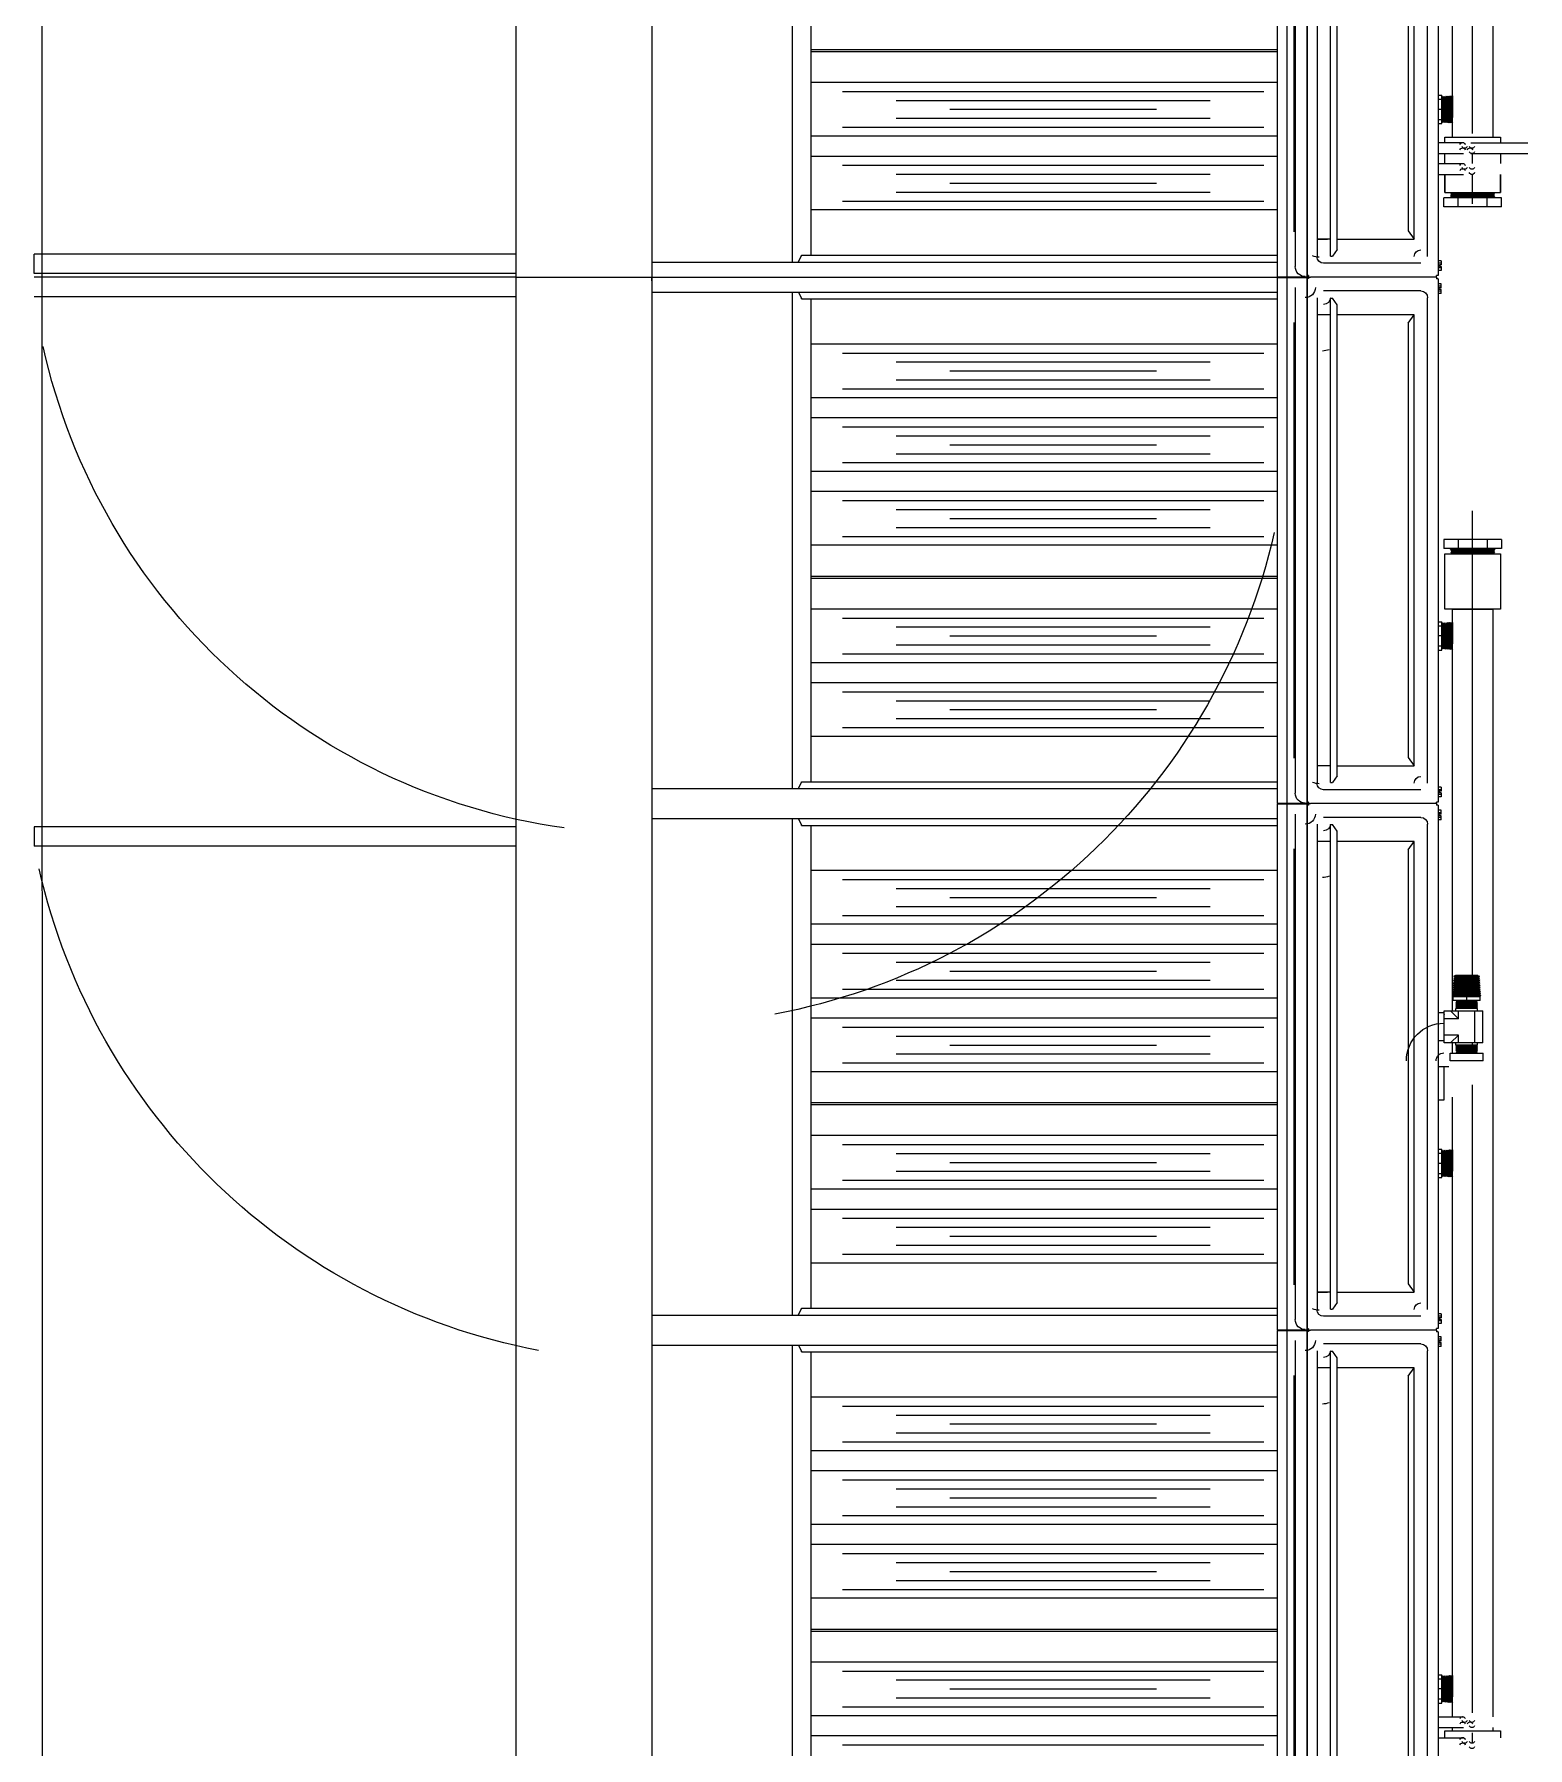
# Model space of a CAD drawing. Header units: millimetres. Extents: x -159872 to 386485, y -250577 to 158966.
# Drawn here: x 369759 to 371176, y 10408 to 12033 of the extents above; entities that cross this region are included whole.
import ezdxf

# ---------------------------------------------------------------- set-up
doc = ezdxf.new("R2010")
doc.units = ezdxf.units.MM
doc.layers.add('LDS-equipment-kitchen equipment', color=3, linetype='Continuous', lineweight=13)

# ---------------------------------------------------------------- blocks, each defined once
blk = doc.blocks.new('Group-323')
at = {"layer": 'LDS-equipment-kitchen equipment', "lineweight": 5}
for p, q in [((309542.2, 49259.7), (309542.2, 48260.6)), ((309671.3, 49259.7), (309671.3, 48260.6)), ((310468.9, 48920.1), (310468.9, 48393.4)), ((310430.7, 48393.4), (310430.7, 48886.3)), ((310264.5, 48759.8), (310264.5, 48261)), ((310273.5, 48759.8), (310273.5, 48261)), ((310292.7, 48759.8), (310292.7, 48261)), ((310292.7, 48262), (310292.7, 48758.7)), ((310292.7, 48756.6), (310292.7, 48264.1)), ((310417.2, 48758.6), (310417.2, 48262.2)), ((309804.4, 48745.9), (309804.4, 48274.9)), ((309822.1, 48739.5), (309822.1, 48281.3)), ((310281.5, 48750.2), (310281.5, 48270.6)), ((310302.2, 48740.6), (310302.2, 48280.1)), ((310407, 48280.1), (310407, 48740.6)), ((310394.3, 48296.5), (310394.3, 48724.3)), ((310280.3, 48717.2), (310280.3, 48303.6)), ((310388.7, 48716.4), (310388.7, 48304.4)), ((310264.5, 48476.2), (309822.1, 48476.2)), ((309822.1, 48474.7), (310264.5, 48474.7)), ((310264.5, 48445.2), (309822.1, 48445.2)), ((309852, 48436.7), (310251.8, 48436.7)), ((309902.9, 48428.2), (310200.9, 48428.2)), ((309902.9, 48411.3), (310200.9, 48411.3)), ((309953.9, 48419.8), (310150, 48419.8)), ((310264.5, 48394.3), (309822.1, 48394.3)), ((309852, 48402.8), (310251.8, 48402.8)), ((310423.6, 48393.4), (310476.1, 48393.4)), ((310423.6, 48388.2), (310423.6, 48393.4)), ((310476.1, 48393.4), (310476.1, 48388.1)), ((310417.2, 48388.2), (310441.3, 48388.2)), ((310417.2, 48378), (310441.3, 48378)), ((310423.6, 48368.3), (310423.6, 48378)), ((310448.2, 48388.1), (310502.1, 48388.1)), ((310448.2, 48378), (310502.1, 48378)), ((310476.1, 48378), (310476.1, 48368.3)), ((310264.5, 48375.2), (309822.1, 48375.2)), ((309852, 48366.7), (310251.8, 48366.7)), ((310417.2, 48368.3), (310441.3, 48368.3)), ((309902.9, 48358.3), (310200.9, 48358.3)), ((309953.9, 48349.8), (310150, 48349.8)), ((310417.2, 48358.1), (310441.3, 48358.1)), ((310423.6, 48340.9), (310423.6, 48358.1)), ((310423.6, 48358.1), (310423.6, 48340.9)), ((310476.1, 48358.1), (310476.1, 48340.9)), ((310476.1, 48340.9), (310476.1, 48358.1)), ((309852, 48332.8), (310251.8, 48332.8)), ((309902.9, 48341.3), (310200.9, 48341.3)), ((310477.1, 48335.8), (310422.5, 48335.8)), ((310422.5, 48327.4), (310422.5, 48335.8)), ((310423.6, 48340.9), (310476.1, 48340.9)), ((310423.6, 48340.9), (310476.1, 48340.9)), ((310428.2, 48335.8), (310428.9, 48336.5)), ((310470.8, 48336.5), (310428.9, 48336.5)), ((310429.1, 48339.6), (310430.1, 48340.6)), ((310470.6, 48339.6), (310429.1, 48339.6)), ((310430.1, 48338.6), (310429.1, 48339.6)), ((310429.1, 48337.5), (310430.1, 48338.6)), ((310470.6, 48337.5), (310429.1, 48337.5)), ((310430.1, 48336.5), (310429.1, 48337.5)), ((310429.8, 48340.9), (310469.9, 48340.9)), ((310430.1, 48340.6), (310429.8, 48340.9)), ((310469.5, 48340.6), (310430.1, 48340.6)), ((310469.5, 48338.6), (310430.1, 48338.6)), ((310436.1, 48327.4), (310436.1, 48335.8)), ((310463.5, 48327.4), (310463.5, 48335.8)), ((310469.5, 48340.6), (310469.9, 48340.9)), ((310470.6, 48339.6), (310469.5, 48340.6)), ((310469.5, 48338.6), (310470.6, 48339.6)), ((310470.6, 48337.5), (310469.5, 48338.6)), ((310469.5, 48336.5), (310470.6, 48337.5)), ((310471.4, 48335.8), (310470.8, 48336.5)), ((310477.1, 48327.4), (310477.1, 48335.8)), ((310264.5, 48324.3), (309822.1, 48324.3)), ((310477.1, 48327.4), (310422.5, 48327.4)), ((310312.2, 48296.4), (310302.3, 48296.4)), ((310321.3, 48296.5), (310394.3, 48296.5)), ((310388.7, 48304.4), (310394.3, 48296.5)), ((309542.2, 48282.5), (309085.3, 48282.5)), ((309085.3, 48263.9), (309085.3, 48282.5)), ((309810.4, 48275.1), (309813, 48281.1)), ((309813.1, 48281.2), (309813.2, 48281.3)), ((309813.2, 48281.3), (310264.5, 48281.3)), ((309813.2, 48281.3), (309813.2, 48281.3)), ((310316.4, 48280.5), (310316.8, 48280.5)), ((309542.2, 48263.9), (309085.3, 48263.9)), ((309671.3, 48274.9), (310264.5, 48274.9)), ((310400.7, 48273.8), (310308.5, 48273.8)), ((310420, 48276.1), (310417.2, 48276.1)), ((310420, 48273.9), (310417.2, 48273.9)), ((310420, 48269.3), (310417.2, 48269.3)), ((310420, 48267), (310417.2, 48267)), ((310420, 48272.4), (310418.3, 48272.4)), ((310418.3, 48272.4), (310418.3, 48270.8)), ((310420, 48270.8), (310418.3, 48270.8)), ((310420, 48276.1), (310420, 48272.4)), ((310420, 48270.8), (310420, 48267)), ((309542.2, 48260.6), (310295.9, 48260.6)), ((309671.3, 48260.6), (310295.9, 48260.6)), ((309671.3, 48260.6), (310295.9, 48260.6)), ((310264.5, 48261), (310292.7, 48261)), ((310292.7, 48260.6), (310292.7, 48262)), ((310294.2, 48262), (310292.7, 48262)), ((310292.7, 48260.6), (310295.9, 48260.6)), ((310292.7, 48260.6), (310295.9, 48260.6)), ((310294.2, 48262), (310294.2, 48260.6)), ((310415.6, 48260.6), (310296.1, 48260.6)), ((310415.6, 48260.6), (310296.1, 48260.6)), ((310415.6, 48260.6), (310296.1, 48260.6)), ((310415.6, 48260.6), (310415.6, 48262.2)), ((310417.2, 48262.2), (310415.6, 48262.2))]:
    blk.add_line(p, q, dxfattribs=at)
at = {"layer": 'LDS-equipment-kitchen equipment', "linetype": 'Continuous', "lineweight": 5}
for p, q in [((310449.8, 48396.9), (310449.8, 48992.7)), ((310314.9, 48280.5), (310314.9, 48740.3)), ((310321.3, 48286.9), (310321.3, 48733.9)), ((310417.2, 48433.2), (310420.7, 48433.2)), ((310417.2, 48429.3), (310420.7, 48429.3)), ((310420.7, 48406.2), (310420.7, 48433.2)), ((310421.2, 48432), (310420.7, 48431.2)), ((310422.1, 48430.9), (310421.2, 48432)), ((310421.2, 48432), (310422.1, 48407.4)), ((310422.9, 48432.1), (310422.1, 48430.9)), ((310423, 48408.5), (310422.1, 48430.9)), ((310423.8, 48431), (310422.9, 48432.1)), ((310422.9, 48432.1), (310423.8, 48407.3)), ((310424.6, 48432.2), (310423.8, 48431)), ((310424.7, 48408.4), (310423.8, 48431)), ((310425.5, 48431.1), (310424.6, 48432.2)), ((310424.6, 48432.2), (310425.5, 48407.2)), ((310426.3, 48432.3), (310425.5, 48431.1)), ((310426.4, 48408.3), (310425.5, 48431.1)), ((310427.2, 48431.2), (310426.3, 48432.3)), ((310427.2, 48407), (310426.3, 48432.3)), ((310428, 48432.4), (310427.2, 48431.2)), ((310428.1, 48408.2), (310427.2, 48431.2)), ((310428.9, 48431.3), (310428, 48432.4)), ((310429, 48406.9), (310428, 48432.4)), ((310428.9, 48431.3), (310429.8, 48432.5)), ((310429.8, 48408.1), (310428.9, 48431.3)), ((310429.8, 48432.5), (310430.7, 48431.4)), ((310430.7, 48406.9), (310429.8, 48432.5)), ((310430.7, 48432.6), (310430.7, 48412.2)), ((310420.7, 48419.7), (310417.2, 48419.7)), ((310417.2, 48410.2), (310420.7, 48410.2)), ((310421.3, 48408.6), (310420.7, 48424.4)), ((310417.2, 48406.2), (310420.7, 48406.2)), ((310421.3, 48408.6), (310420.7, 48407.8)), ((310422.1, 48407.4), (310421.3, 48408.6)), ((310423, 48408.5), (310422.1, 48407.4)), ((310423.8, 48407.3), (310423, 48408.5)), ((310424.7, 48408.4), (310423.8, 48407.3)), ((310425.5, 48407.2), (310424.7, 48408.4)), ((310426.4, 48408.3), (310425.5, 48407.2)), ((310427.2, 48407), (310426.4, 48408.3)), ((310428.1, 48408.2), (310427.2, 48407)), ((310429, 48406.9), (310428.1, 48408.2)), ((310429.8, 48408.1), (310429, 48406.9)), ((310429.8, 48408.1), (310430.7, 48406.8)), ((310430.7, 48406.8), (310430.7, 48406.9)), ((310449.8, 48368.3), (310449.8, 48378)), ((310449.8, 48330.1), (310449.8, 48358.1)), ((310314.9, 48296.5), (310302.3, 48296.5)), ((310314.9, 48280.5), (310316.8, 48280.5)), ((310321.3, 48286.9), (310316.8, 48280.5))]:
    blk.add_line(p, q, dxfattribs=at)
at = {"layer": 'LDS-equipment-kitchen equipment', "lineweight": 5, "flags": 128}
for points in [[(309813, 48281.1), (309813, 48281.2), (309813.1, 48281.2)], [(309810.3, 48274.9), (309810.3, 48275), (309810.4, 48275), (309810.4, 48275.1)]]:
    blk.add_lwpolyline(points, dxfattribs=at)
at = {"layer": 'LDS-equipment-kitchen equipment', "lineweight": 5, "extrusion": (0, 0, -1)}
for centre, radius, start, end in [((-310440.3, 48385.6), 2.72, 20.6067, 159.3933), ((-310440.3, 48380.5), 2.72, 20.6067, 159.3933), ((-310442.2, 48385.6), 2.72, 200.6067, 339.3933), ((-310447.3, 48380.5), 2.71, 20.6067, 159.3933), ((-310449.2, 48385.6), 2.71, 200.6067, 339.3933), ((-310449.2, 48380.5), 2.71, 200.6067, 339.3933), ((-310440.3, 48365.7), 2.72, 20.6067, 159.3933), ((-310440.3, 48360.7), 2.72, 20.6067, 159.3933), ((-310442.2, 48365.7), 2.72, 200.6067, 339.3933), ((-310449.2, 48365.7), 2.71, 200.6067, 339.3933), ((-310449.2, 48360.7), 2.71, 200.6067, 339.3933), ((-310305.9, 48305.2), 25.7, 273.5142, 288.0068), ((-310308.5, 48280.1), 6.36, 270, 0), ((-310400.7, 48280.1), 6.36, 0, 90), ((-310291.1, 48270.6), 9.54, 270, 0)]:
    blk.add_arc(centre, radius, start, end, dxfattribs=at)
at = {"layer": 'LDS-equipment-kitchen equipment', "linetype": 'Continuous', "lineweight": 5, "extrusion": (0, 0, -1)}
blk.add_arc((-309675.7, 48151.7), 600.9, 192.8388, 259.2432, dxfattribs=at)
blk = doc.blocks.new('Group-324')
at = {"layer": 'LDS-equipment-kitchen equipment', "lineweight": 5}
for p, q in [((309542.2, 48260.6), (309085.3, 48260.6)), ((309542.2, 48260.6), (310295.9, 48260.7)), ((309542.2, 48260.6), (309542.2, 46762.1)), ((309542.2, 48260.6), (309671.3, 48260.6)), ((309671.3, 48260.6), (309671.3, 46762.1)), ((309671.3, 48257.1), (309671.3, 48260.6)), ((310264.5, 48261), (310292.7, 48261)), ((310264.5, 48260.2), (310264.5, 47761.5)), ((310264.5, 48260.2), (310292.7, 48260.2)), ((310273.5, 48260.2), (310273.5, 47761.5)), ((310281.5, 48250.7), (310281.5, 47771.1)), ((310292.7, 48260.6), (310292.7, 48262)), ((310294.2, 48262), (310292.7, 48262)), ((310292.7, 48259.2), (310292.7, 48260.6)), ((310292.7, 48260.6), (310295.9, 48260.6)), ((310292.7, 48260.2), (310292.7, 47761.5)), ((310292.7, 47762.5), (310292.7, 48259.2)), ((310294.2, 48259.2), (310292.7, 48259.2)), ((310292.7, 48257.1), (310292.7, 47764.6)), ((310294.2, 48262), (310294.2, 48260.6)), ((310294.2, 48260.6), (310294.2, 48259.2)), ((310415.6, 48260.6), (310296.1, 48260.6)), ((310400.7, 48247.5), (310308.5, 48247.5)), ((310415.6, 48260.6), (310415.6, 48259.1)), ((310417.2, 48259.1), (310415.6, 48259.1)), ((310417.2, 48259.1), (310417.2, 47762.6)), ((310419.9, 48254.2), (310417.2, 48254.2)), ((310419.9, 48252), (310417.2, 48252)), ((310419.9, 48247.4), (310417.2, 48247.4)), ((310419.9, 48250.5), (310418.2, 48250.5)), ((310418.2, 48248.9), (310418.2, 48250.5)), ((310419.9, 48248.9), (310418.2, 48248.9)), ((310419.9, 48250.5), (310419.9, 48254.2)), ((310419.9, 48245.1), (310419.9, 48248.9)), ((309542.2, 48242), (309085.3, 48242)), ((309671.3, 48246.3), (310264.5, 48246.3)), ((309804.4, 48246.3), (309804.4, 47775.4)), ((309810.3, 48246.3), (309810.3, 48246.3)), ((309810.4, 48246.2), (309813, 48240.2)), ((309813, 48240.1), (309813, 48240.2)), ((309813.1, 48240), (309813, 48240.1)), ((309813.2, 48239.9), (310264.5, 48239.9)), ((309822.1, 48240), (309822.1, 47781.8)), ((310302.2, 48241.1), (310302.2, 47780.6)), ((310407, 47780.6), (310407, 48241.1)), ((310419.9, 48245.1), (310417.2, 48245.1)), ((310280.3, 48217.7), (310280.3, 47804.1)), ((310394.3, 48224.8), (310321.3, 48224.8)), ((310388.7, 48216.9), (310394.3, 48224.8)), ((310388.7, 48216.9), (310388.7, 47804.9)), ((310394.3, 47797), (310394.3, 48224.8)), ((310264.5, 48197), (309822.1, 48197)), ((309852, 48188.6), (310251.8, 48188.6)), ((309902.9, 48180.1), (310200.9, 48180.1)), ((309953.9, 48171.6), (310150, 48171.6)), ((309852, 48154.6), (310251.8, 48154.6)), ((309902.9, 48163.1), (310200.9, 48163.1)), ((310264.5, 48146.1), (309822.1, 48146.1)), ((310264.5, 48127.1), (309822.1, 48127.1)), ((309852, 48118.6), (310251.8, 48118.6)), ((309902.9, 48110.1), (310200.9, 48110.1)), ((309953.9, 48101.6), (310150, 48101.6)), ((309852, 48084.6), (310251.8, 48084.6)), ((309902.9, 48093.1), (310200.9, 48093.1)), ((310264.5, 48076.1), (309822.1, 48076.1)), ((310264.5, 48057.1), (309822.1, 48057.1)), ((309852, 48048.6), (310251.8, 48048.6)), ((309902.9, 48040.1), (310200.9, 48040.1)), ((309902.9, 48023.1), (310200.9, 48023.1)), ((309953.9, 48031.6), (310150, 48031.6)), ((310264.5, 48006.2), (309822.1, 48006.2)), ((309852, 48014.6), (310251.8, 48014.6)), ((310422.5, 48011.7), (310422.5, 48003.3)), ((310477.1, 48011.7), (310422.5, 48011.7)), ((310477.1, 48003.3), (310422.5, 48003.3)), ((310428.2, 48003.3), (310428.9, 48002.6)), ((310436.1, 48011.7), (310436.1, 48003.3)), ((310463.5, 48011.7), (310463.5, 48003.3)), ((310471.4, 48003.3), (310470.8, 48002.6)), ((310477.1, 48011.7), (310477.1, 48003.3)), ((310423.6, 47998.2), (310476.1, 47998.2)), ((310423.6, 47945.7), (310423.6, 47998.2)), ((310425.6, 47998.2), (310474, 47998.2)), ((310470.8, 48002.6), (310428.9, 48002.6)), ((310430.1, 48002.6), (310429.1, 48001.6)), ((310470.6, 48001.6), (310429.1, 48001.6)), ((310429.1, 48001.6), (310430.1, 48000.5)), ((310430.1, 48000.5), (310429.1, 47999.5)), ((310470.6, 47999.5), (310429.1, 47999.5)), ((310429.1, 47999.5), (310430.1, 47998.5)), ((310430.1, 47998.5), (310429.8, 47998.2)), ((310429.8, 47998.2), (310469.9, 47998.2)), ((310469.5, 48000.5), (310430.1, 48000.5)), ((310469.5, 47998.5), (310430.1, 47998.5)), ((310469.5, 48002.6), (310470.6, 48001.6)), ((310470.6, 48001.6), (310469.5, 48000.5)), ((310469.5, 48000.5), (310470.6, 47999.5)), ((310470.6, 47999.5), (310469.5, 47998.5)), ((310469.5, 47998.5), (310469.9, 47998.2)), ((310476.1, 47998.2), (310476.1, 47945.7)), ((310264.5, 47976.7), (309822.1, 47976.7)), ((309822.1, 47975.1), (310264.5, 47975.1)), ((310264.5, 47945.7), (309822.1, 47945.7)), ((310476.1, 47945.7), (310423.6, 47945.7)), ((310430.7, 47564.6), (310430.7, 47945.7)), ((310430.7, 47945.7), (310468.9, 47945.7)), ((310468.9, 47945.7), (310468.9, 46894.8)), ((309852, 47937.2), (310251.8, 47937.2)), ((309902.9, 47928.7), (310200.9, 47928.7)), ((309902.9, 47911.8), (310200.9, 47911.8)), ((309953.9, 47920.2), (310150, 47920.2)), ((310264.5, 47894.8), (309822.1, 47894.8)), ((309852, 47903.3), (310251.8, 47903.3)), ((310264.5, 47875.7), (309822.1, 47875.7)), ((309852, 47867.2), (310251.8, 47867.2)), ((309902.9, 47858.7), (310200.9, 47858.7)), ((309902.9, 47841.8), (310200.9, 47841.8)), ((309953.9, 47850.3), (310150, 47850.3)), ((310264.5, 47824.8), (309822.1, 47824.8)), ((309852, 47833.3), (310251.8, 47833.3)), ((310312.2, 47796.9), (310302.3, 47796.9)), ((310321.3, 47797), (310394.3, 47797)), ((310388.7, 47804.9), (310394.3, 47797)), ((309810.4, 47775.6), (309813, 47781.5)), ((309813.1, 47781.7), (309813.2, 47781.8)), ((309813.2, 47781.8), (310264.5, 47781.8)), ((309813.2, 47781.8), (309813.2, 47781.8)), ((310316.4, 47781), (310316.8, 47781)), ((310419.9, 47776.6), (310417.1, 47776.6)), ((310419.9, 47776.6), (310419.9, 47772.9)), ((309671.3, 47775.4), (310264.5, 47775.4)), ((310264.5, 47761.5), (310292.7, 47761.5)), ((310264.5, 47760.8), (310264.5, 47262)), ((310264.5, 47760.8), (310292.7, 47760.8)), ((310273.5, 47760.8), (310273.5, 47262)), ((310292.7, 47761.1), (310292.7, 47762.5)), ((310294.2, 47762.5), (310292.7, 47762.5)), ((310292.7, 47759.8), (310292.7, 47761.2)), ((310292.7, 47761.2), (310295.9, 47761.2)), ((310292.7, 47761.1), (310295.9, 47761.1)), ((310292.7, 47760.8), (310292.7, 47262)), ((310292.7, 47263), (310292.7, 47759.8)), ((310294.2, 47759.8), (310292.7, 47759.8)), ((310294.2, 47762.5), (310294.2, 47761.1)), ((310294.2, 47761.2), (310294.2, 47759.8)), ((310415.6, 47761.2), (310296.1, 47761.2)), ((310415.6, 47761.2), (310296.1, 47761.2)), ((310415.6, 47761.1), (310296.1, 47761.1)), ((310400.7, 47774.2), (310308.5, 47774.2)), ((310415.6, 47761.1), (310415.6, 47762.6)), ((310417.2, 47762.6), (310415.6, 47762.6)), ((310415.6, 47761.2), (310415.6, 47759.6)), ((310417.2, 47759.6), (310415.6, 47759.6)), ((310419.9, 47774.3), (310417.1, 47774.3)), ((310419.9, 47769.8), (310417.1, 47769.8)), ((310419.9, 47767.5), (310417.1, 47767.5)), ((310417.2, 47759.6), (310417.2, 47263.2)), ((310419.9, 47772.9), (310418.2, 47772.9)), ((310418.2, 47772.9), (310418.2, 47771.3)), ((310419.9, 47771.3), (310418.2, 47771.3)), ((310419.9, 47771.3), (310419.9, 47767.5)), ((309671.3, 47746.9), (310264.5, 47746.9)), ((309804.4, 47746.9), (309804.4, 47276)), ((309810.3, 47746.8), (309810.3, 47746.9)), ((309810.4, 47746.7), (309813, 47740.7)), ((310281.5, 47751.2), (310281.5, 47271.6)), ((310292.7, 47757.6), (310292.7, 47265.1)), ((310400.7, 47748), (310308.5, 47748)), ((310419.9, 47754.8), (310417.2, 47754.8)), ((310419.9, 47752.5), (310417.2, 47752.5)), ((310419.9, 47747.9), (310417.2, 47747.9)), ((310419.9, 47745.6), (310417.2, 47745.6)), ((310419.9, 47751), (310418.2, 47751)), ((310418.2, 47749.4), (310418.2, 47751)), ((310419.9, 47749.4), (310418.2, 47749.4)), ((310419.9, 47751), (310419.9, 47754.8)), ((310419.9, 47745.6), (310419.9, 47749.4)), ((309542.2, 47739.2), (309085.3, 47739.2)), ((309085.3, 47739.2), (309085.3, 47720.6)), ((309813, 47740.6), (309813, 47740.7)), ((309813.1, 47740.6), (309813, 47740.6)), ((309813.2, 47740.5), (310264.5, 47740.5)), ((309822.1, 47740.5), (309822.1, 47282.3)), ((310302.2, 47741.7), (310302.2, 47281.1)), ((310407, 47281.1), (310407, 47741.7)), ((309542.2, 47720.6), (309085.3, 47720.6)), ((310280.3, 47718.2), (310280.3, 47304.6)), ((310394.3, 47725.3), (310321.3, 47725.3)), ((310388.7, 47717.4), (310394.3, 47725.3)), ((310388.7, 47717.4), (310388.7, 47305.4)), ((310394.3, 47297.5), (310394.3, 47725.3)), ((310264.5, 47697.6), (309822.1, 47697.6)), ((309852, 47689.1), (310251.8, 47689.1)), ((309902.9, 47680.6), (310200.9, 47680.6)), ((309902.9, 47663.6), (310200.9, 47663.6)), ((309953.9, 47672.1), (310150, 47672.1)), ((310264.5, 47646.7), (309822.1, 47646.7)), ((309852, 47655.1), (310251.8, 47655.1)), ((310264.5, 47627.6), (309822.1, 47627.6)), ((309852, 47619.1), (310251.8, 47619.1)), ((309902.9, 47610.6), (310200.9, 47610.6)), ((309953.9, 47602.1), (310150, 47602.1)), ((310433.9, 47598.2), (310432, 47597.3)), ((310433.8, 47596.4), (310432, 47597.3)), ((310432, 47597.3), (310444.2, 47597.3)), ((310433.9, 47598.2), (310433.5, 47598.4)), ((310433.5, 47598.4), (310444.2, 47598.4)), ((310433.9, 47598.2), (310444.2, 47598.2)), ((310444.2, 47598.4), (310454.9, 47598.4)), ((310444.2, 47598.2), (310454.4, 47598.2)), ((310444.2, 47597.3), (310456.3, 47597.3)), ((310454.4, 47598.2), (310454.9, 47598.4)), ((310454.4, 47598.2), (310456.3, 47597.3)), ((310454.6, 47596.4), (310456.3, 47597.3)), ((309852, 47585.2), (310251.8, 47585.2)), ((309902.9, 47593.6), (310200.9, 47593.6)), ((310432.8, 47581.8), (310431, 47580.9)), ((310432.7, 47580), (310431, 47580.9)), ((310431, 47580.9), (310444.2, 47580.9)), ((310433, 47583.6), (310431.1, 47582.7)), ((310432.8, 47581.8), (310431.1, 47582.7)), ((310431.1, 47582.7), (310444.2, 47582.7)), ((310433.1, 47585.5), (310431.2, 47584.5)), ((310433, 47583.6), (310431.2, 47584.5)), ((310431.2, 47584.5), (310444.2, 47584.5)), ((310433.2, 47587.3), (310431.3, 47586.4)), ((310433.1, 47585.5), (310431.3, 47586.4)), ((310431.3, 47586.4), (310444.2, 47586.4)), ((310433.3, 47589.1), (310431.4, 47588.2)), ((310433.2, 47587.3), (310431.4, 47588.2)), ((310431.4, 47588.2), (310444.2, 47588.2)), ((310433.4, 47590.9), (310431.5, 47590)), ((310433.3, 47589.1), (310431.5, 47590)), ((310431.5, 47590), (310444.2, 47590)), ((310433.5, 47592.7), (310431.6, 47591.8)), ((310433.4, 47590.9), (310431.6, 47591.8)), ((310431.6, 47591.8), (310444.2, 47591.8)), ((310433.6, 47594.5), (310431.8, 47593.6)), ((310433.5, 47592.7), (310431.8, 47593.6)), ((310431.8, 47593.6), (310444.2, 47593.6)), ((310433.8, 47596.4), (310431.9, 47595.5)), ((310433.6, 47594.5), (310431.9, 47595.5)), ((310431.9, 47595.5), (310444.2, 47595.5)), ((310432.8, 47581.8), (310444.2, 47581.8)), ((310433, 47583.6), (310444.2, 47583.6)), ((310433.1, 47585.5), (310444.2, 47585.5)), ((310433.2, 47587.3), (310444.2, 47587.3)), ((310433.3, 47589.1), (310444.2, 47589.1)), ((310433.4, 47590.9), (310444.2, 47590.9)), ((310433.5, 47592.7), (310444.2, 47592.7)), ((310433.6, 47594.5), (310444.2, 47594.5)), ((310433.8, 47596.4), (310444.2, 47596.4)), ((310444.2, 47596.4), (310454.6, 47596.4)), ((310444.2, 47595.5), (310456.4, 47595.5)), ((310444.2, 47594.5), (310454.7, 47594.5)), ((310444.2, 47593.6), (310456.6, 47593.6)), ((310444.2, 47592.7), (310454.8, 47592.7)), ((310444.2, 47591.8), (310456.7, 47591.8)), ((310444.2, 47590.9), (310454.9, 47590.9)), ((310444.2, 47590), (310456.8, 47590)), ((310444.2, 47589.1), (310455, 47589.1)), ((310444.2, 47588.2), (310456.9, 47588.2)), ((310444.2, 47587.3), (310455.1, 47587.3)), ((310444.2, 47586.4), (310457, 47586.4)), ((310444.2, 47585.5), (310455.2, 47585.5)), ((310444.2, 47584.5), (310457.1, 47584.5)), ((310444.2, 47583.6), (310455.4, 47583.6)), ((310444.2, 47582.7), (310457.2, 47582.7)), ((310444.2, 47581.8), (310455.5, 47581.8)), ((310444.2, 47580.9), (310457.3, 47580.9)), ((310454.6, 47596.4), (310456.4, 47595.5)), ((310454.7, 47594.5), (310456.4, 47595.5)), ((310454.7, 47594.5), (310456.6, 47593.6)), ((310454.8, 47592.7), (310456.6, 47593.6)), ((310454.8, 47592.7), (310456.7, 47591.8)), ((310454.9, 47590.9), (310456.7, 47591.8)), ((310454.9, 47590.9), (310456.8, 47590)), ((310455, 47589.1), (310456.8, 47590)), ((310455, 47589.1), (310456.9, 47588.2)), ((310455.1, 47587.3), (310456.9, 47588.2)), ((310455.1, 47587.3), (310457, 47586.4)), ((310455.2, 47585.5), (310457, 47586.4)), ((310455.2, 47585.5), (310457.1, 47584.5)), ((310455.4, 47583.6), (310457.1, 47584.5)), ((310455.4, 47583.6), (310457.2, 47582.7)), ((310455.5, 47581.8), (310457.2, 47582.7)), ((310455.5, 47581.8), (310457.3, 47580.9)), ((310455.6, 47580), (310457.3, 47580.9)), ((310264.5, 47576.7), (309822.1, 47576.7)), ((310422.7, 47564.6), (310428.9, 47564.6)), ((310422.7, 47561), (310422.7, 47564.6)), ((310428.9, 47564.6), (310436.4, 47557)), ((310428.9, 47564.6), (310436.4, 47564.6)), ((310432.7, 47580), (310430.9, 47579.1)), ((310432.6, 47578.2), (310430.9, 47579.1)), ((310430.9, 47579.1), (310444.2, 47579.1)), ((310431.4, 47574.2), (310431.4, 47578.2)), ((310431.4, 47578.2), (310444.2, 47578.2)), ((310444.2, 47574.2), (310431.4, 47574.2)), ((310432.7, 47580), (310444.2, 47580)), ((310435.1, 47569), (310433.8, 47568.1)), ((310435.1, 47567.1), (310433.8, 47568.1)), ((310454.5, 47568.1), (310433.8, 47568.1)), ((310433.8, 47564.6), (310433.8, 47566.6)), ((310454.5, 47566.6), (310433.8, 47566.6)), ((310435.2, 47570.9), (310433.9, 47570)), ((310435.1, 47569), (310433.9, 47570)), ((310454.4, 47570), (310433.9, 47570)), ((310435.3, 47572.8), (310434, 47571.8)), ((310435.2, 47570.9), (310434, 47571.8)), ((310454.3, 47571.8), (310434, 47571.8)), ((310434.8, 47574.2), (310434.1, 47573.7)), ((310435.3, 47572.8), (310434.1, 47573.7)), ((310454.2, 47573.7), (310434.1, 47573.7)), ((310435.1, 47567.1), (310434.3, 47566.6)), ((310453.2, 47569), (310435.1, 47569)), ((310453.2, 47567.1), (310435.1, 47567.1)), ((310453.1, 47570.9), (310435.2, 47570.9)), ((310453, 47572.8), (310435.3, 47572.8)), ((310436.4, 47557), (310436.4, 47564.6)), ((310436.4, 47564.6), (310451.9, 47564.6)), ((310444.2, 47580), (310455.6, 47580)), ((310444.2, 47579.1), (310457.5, 47579.1)), ((310444.2, 47574.2), (310444.2, 47578.2)), ((310444.2, 47578.2), (310456.9, 47578.2)), ((310456.9, 47574.2), (310444.2, 47574.2)), ((310451.9, 47534.1), (310451.9, 47564.6)), ((310451.9, 47564.6), (310459.6, 47564.6)), ((310453, 47572.8), (310454.2, 47573.7)), ((310453, 47572.8), (310454.3, 47571.8)), ((310453.1, 47570.9), (310454.3, 47571.8)), ((310453.1, 47570.9), (310454.4, 47570)), ((310453.2, 47569), (310454.4, 47570)), ((310453.2, 47569), (310454.5, 47568.1)), ((310453.2, 47567.1), (310454.5, 47568.1)), ((310453.2, 47567.1), (310454, 47566.6)), ((310453.6, 47574.2), (310454.2, 47573.7)), ((310454.5, 47564.6), (310454.5, 47566.6)), ((310455.6, 47580), (310457.5, 47579.1)), ((310455.7, 47578.2), (310457.5, 47579.1)), ((310456.9, 47574.2), (310456.9, 47578.2)), ((310459.6, 47534.1), (310459.6, 47564.6)), ((310264.5, 47557.6), (309822.1, 47557.6)), ((309852, 47549.1), (310251.8, 47549.1)), ((310422.7, 47562.7), (310417.2, 47562.7)), ((310422.7, 47561), (310422.7, 47560.8)), ((310422.7, 47557), (310422.7, 47560.8)), ((310436.4, 47557), (310422.7, 47557)), ((310422.7, 47549.5), (310422.7, 47557)), ((310422.7, 47549.5), (310422.7, 47549.2)), ((310422.7, 47541.6), (310422.7, 47549.2)), ((309902.9, 47540.6), (310200.9, 47540.6)), ((309953.9, 47532.1), (310150, 47532.1)), ((310422.7, 47536), (310417.2, 47536)), ((310436.4, 47541.6), (310422.7, 47541.6)), ((310422.7, 47537.8), (310422.7, 47541.6)), ((310422.7, 47537.8), (310422.7, 47537.7)), ((310422.7, 47534.1), (310422.7, 47537.7)), ((310428.9, 47534.1), (310422.7, 47534.1)), ((310436.4, 47541.6), (310428.9, 47534.1)), ((310436.4, 47534.1), (310428.9, 47534.1)), ((310430.7, 47524.4), (310430.7, 47534.1)), ((310430.7, 47524.4), (310430.7, 47534.1)), ((310433.8, 47532.1), (310433.8, 47534.1)), ((310454.5, 47532.1), (310433.8, 47532.1)), ((310435.1, 47531.6), (310434.3, 47532.1)), ((310436.4, 47534.1), (310436.4, 47541.6)), ((310451.9, 47534.1), (310436.4, 47534.1)), ((310459.6, 47534.1), (310451.9, 47534.1)), ((310453.2, 47531.6), (310454, 47532.1)), ((310454.5, 47532.1), (310454.5, 47534.1)), ((309902.9, 47523.6), (310200.9, 47523.6)), ((310428.4, 47517.2), (310428.4, 47524.4)), ((310428.4, 47524.4), (310459.9, 47524.4)), ((310459.9, 47517.2), (310428.4, 47517.2)), ((310435.1, 47531.6), (310433.8, 47530.6)), ((310435.1, 47529.7), (310433.8, 47530.6)), ((310454.5, 47530.6), (310433.8, 47530.6)), ((310435.1, 47529.7), (310433.9, 47528.7)), ((310435.2, 47527.8), (310433.9, 47528.7)), ((310454.4, 47528.7), (310433.9, 47528.7)), ((310435.2, 47527.8), (310434, 47526.8)), ((310435.3, 47525.9), (310434, 47526.8)), ((310454.3, 47526.8), (310434, 47526.8)), ((310435.3, 47525.9), (310434.1, 47524.9)), ((310434.8, 47524.4), (310434.1, 47524.9)), ((310454.2, 47524.9), (310434.1, 47524.9)), ((310453.2, 47531.6), (310435.1, 47531.6)), ((310453.2, 47529.7), (310435.1, 47529.7)), ((310453.1, 47527.8), (310435.2, 47527.8)), ((310453, 47525.9), (310435.3, 47525.9)), ((310453, 47525.9), (310454.3, 47526.8)), ((310453, 47525.9), (310454.2, 47524.9)), ((310453.1, 47527.8), (310454.4, 47528.7)), ((310453.1, 47527.8), (310454.3, 47526.8)), ((310453.2, 47531.6), (310454.5, 47530.6)), ((310453.2, 47529.7), (310454.5, 47530.6)), ((310453.2, 47529.7), (310454.4, 47528.7)), ((310453.6, 47524.4), (310454.2, 47524.9)), ((310459.9, 47517.2), (310459.9, 47524.4)), ((310264.5, 47506.7), (309822.1, 47506.7)), ((309852, 47515.2), (310251.8, 47515.2)), ((310422.6, 47511.4), (310417.2, 47511.4)), ((310422.6, 47511.4), (310422.6, 47479.9)), ((310427.1, 47511.3), (310422.6, 47511.3)), ((310264.5, 47477.2), (309822.1, 47477.2)), ((309822.1, 47475.7), (310264.5, 47475.7)), ((310422.6, 47479.9), (310417.2, 47479.9)), ((310430.7, 46894.8), (310430.7, 47482.5)), ((310430.7, 47478), (310430.7, 47482.5)), ((310264.5, 47446.2), (309822.1, 47446.2)), ((309852, 47437.7), (310251.8, 47437.7)), ((309902.9, 47429.3), (310200.9, 47429.3)), ((309953.9, 47420.8), (310150, 47420.8)), ((309852, 47403.8), (310251.8, 47403.8)), ((309902.9, 47412.3), (310200.9, 47412.3)), ((310264.5, 47395.3), (309822.1, 47395.3)), ((310264.5, 47376.2), (309822.1, 47376.2)), ((309852, 47367.7), (310251.8, 47367.7)), ((309902.9, 47359.3), (310200.9, 47359.3)), ((309902.9, 47342.3), (310200.9, 47342.3)), ((309953.9, 47350.8), (310150, 47350.8)), ((310264.5, 47325.3), (309822.1, 47325.3)), ((309852, 47333.8), (310251.8, 47333.8)), ((310388.7, 47305.4), (310394.3, 47297.5)), ((310312.2, 47297.4), (310302.3, 47297.4)), ((310321.3, 47297.5), (310394.3, 47297.5)), ((309671.3, 47275.9), (310264.5, 47275.9)), ((309810.4, 47276.1), (309813, 47282.1)), ((309813.1, 47282.2), (309813.2, 47282.3)), ((309813.2, 47282.3), (310264.5, 47282.3)), ((309813.2, 47282.3), (309813.2, 47282.3)), ((310400.7, 47274.8), (310308.5, 47274.8)), ((310316.4, 47281.5), (310316.8, 47281.5)), ((310419.9, 47277.1), (310417.1, 47277.1)), ((310419.9, 47274.9), (310417.1, 47274.9)), ((310419.9, 47273.4), (310418.2, 47273.4)), ((310418.2, 47273.4), (310418.2, 47271.8)), ((310419.9, 47271.8), (310418.2, 47271.8)), ((310419.9, 47277.1), (310419.9, 47273.4)), ((310419.9, 47271.8), (310419.9, 47268)), ((310264.5, 47262), (310292.7, 47262)), ((310264.5, 47261.2), (310264.5, 46762.5)), ((310264.5, 47261.2), (310292.7, 47261.2)), ((310273.5, 47261.2), (310273.5, 46762.5)), ((310292.7, 47261.6), (310292.7, 47263)), ((310294.2, 47263), (310292.7, 47263)), ((310292.7, 47260.2), (310292.7, 47261.6)), ((310292.7, 47261.6), (310295.9, 47261.6)), ((310292.7, 47261.6), (310295.9, 47261.6)), ((310292.7, 47261.6), (310295.9, 47261.6)), ((310292.7, 47261.2), (310292.7, 46762.5)), ((310292.7, 46763.5), (310292.7, 47260.2)), ((310294.2, 47260.2), (310292.7, 47260.2)), ((310292.7, 47258.1), (310292.7, 46765.6)), ((310294.2, 47263), (310294.2, 47261.6)), ((310294.2, 47261.6), (310294.2, 47260.2)), ((310415.6, 47261.6), (310296.1, 47261.6)), ((310415.6, 47261.6), (310296.1, 47261.6)), ((310415.6, 47261.6), (310296.1, 47261.6)), ((310415.6, 47261.6), (310296.1, 47261.6)), ((310415.6, 47261.6), (310296.1, 47261.6)), ((310415.6, 47261.6), (310415.6, 47263.2)), ((310417.2, 47263.2), (310415.6, 47263.2)), ((310415.6, 47261.6), (310415.6, 47260.1)), ((310417.2, 47260.1), (310415.6, 47260.1)), ((310419.9, 47270.3), (310417.1, 47270.3)), ((310419.9, 47268), (310417.1, 47268)), ((310417.2, 47260.1), (310417.2, 46763.6)), ((310419.9, 47255.2), (310417.2, 47255.2)), ((310419.9, 47251.5), (310419.9, 47255.2)), ((309671.3, 47247.3), (310264.5, 47247.3)), ((309804.4, 47247.3), (309804.4, 46776.4)), ((309810.3, 47247.3), (309810.3, 47247.3)), ((309810.4, 47247.2), (309813, 47241.2)), ((309813, 47241.1), (309813, 47241.2)), ((309813.1, 47241), (309813, 47241.1)), ((309813.2, 47240.9), (310264.5, 47240.9)), ((309822.1, 47241), (309822.1, 46782.8)), ((310281.5, 47251.7), (310281.5, 46772.1)), ((310302.2, 47242.1), (310302.2, 46781.6)), ((310400.7, 47248.5), (310308.5, 47248.5)), ((310407, 46781.6), (310407, 47242.1)), ((310419.9, 47253), (310417.2, 47253)), ((310419.9, 47248.4), (310417.2, 47248.4)), ((310419.9, 47246.1), (310417.2, 47246.1)), ((310419.9, 47251.5), (310418.2, 47251.5)), ((310418.2, 47249.9), (310418.2, 47251.5)), ((310419.9, 47249.9), (310418.2, 47249.9)), ((310419.9, 47246.1), (310419.9, 47249.9)), ((310394.3, 47225.8), (310321.3, 47225.8)), ((310388.7, 47217.9), (310394.3, 47225.8)), ((310394.3, 46798), (310394.3, 47225.8)), ((310280.3, 47218.7), (310280.3, 46805.1)), ((310388.7, 47217.9), (310388.7, 46805.9)), ((310264.5, 47198.1), (309822.1, 47198.1)), ((309852, 47189.6), (310251.8, 47189.6)), ((309902.9, 47181.1), (310200.9, 47181.1)), ((309902.9, 47164.1), (310200.9, 47164.1)), ((309953.9, 47172.6), (310150, 47172.6)), ((310264.5, 47147.1), (309822.1, 47147.1)), ((309852, 47155.6), (310251.8, 47155.6)), ((310264.5, 47128.1), (309822.1, 47128.1)), ((309852, 47119.6), (310251.8, 47119.6)), ((309902.9, 47111.1), (310200.9, 47111.1)), ((309902.9, 47094.1), (310200.9, 47094.1)), ((309953.9, 47102.6), (310150, 47102.6)), ((310264.5, 47077.2), (309822.1, 47077.2)), ((309852, 47085.6), (310251.8, 47085.6)), ((310264.5, 47058.1), (309822.1, 47058.1)), ((309852, 47049.6), (310251.8, 47049.6)), ((309902.9, 47041.1), (310200.9, 47041.1)), ((309953.9, 47032.6), (310150, 47032.6)), ((309852, 47015.6), (310251.8, 47015.6)), ((309902.9, 47024.1), (310200.9, 47024.1)), ((310264.5, 47007.2), (309822.1, 47007.2)), ((310264.5, 46977.7), (309822.1, 46977.7)), ((309822.1, 46976.1), (310264.5, 46976.1)), ((310264.5, 46946.7), (309822.1, 46946.7)), ((309852, 46938.2), (310251.8, 46938.2)), ((309902.9, 46929.7), (310200.9, 46929.7)), ((309953.9, 46921.3), (310150, 46921.3)), ((309852, 46904.3), (310251.8, 46904.3)), ((309902.9, 46912.8), (310200.9, 46912.8)), ((310264.5, 46895.8), (309822.1, 46895.8)), ((310417.2, 46894.8), (310441.3, 46894.8)), ((310417.2, 46884.6), (310441.3, 46884.6)), ((310423.6, 46881.5), (310476.1, 46881.5)), ((310423.6, 46874.9), (310423.6, 46881.5)), ((310430.7, 46881.5), (310430.7, 46884.6)), ((310468.9, 46884.6), (310468.9, 46881.5)), ((310476.1, 46881.5), (310476.1, 46874.9)), ((310264.5, 46876.7), (309822.1, 46876.7)), ((309852, 46868.2), (310251.8, 46868.2)), ((310417.2, 46874.9), (310441.3, 46874.9))]:
    blk.add_line(p, q, dxfattribs=at)
at = {"layer": 'LDS-equipment-kitchen equipment', "linetype": 'Continuous', "lineweight": 5}
for p, q in [((310314.9, 47781), (310314.9, 48240.8)), ((310314.9, 48240.8), (310316.8, 48240.8)), ((310321.3, 48234.4), (310316.8, 48240.8)), ((310321.3, 47787.4), (310321.3, 48234.4)), ((310314.9, 48224.8), (310302.3, 48224.8)), ((310449.8, 47598.4), (310449.8, 48039)), ((310417.2, 47933.7), (310420.7, 47933.7)), ((310417.2, 47929.7), (310420.7, 47929.7)), ((310420.7, 47906.7), (310420.7, 47933.7)), ((310421.2, 47932.5), (310420.7, 47931.6)), ((310421.3, 47909.1), (310420.7, 47924.9)), ((310422.1, 47931.3), (310421.2, 47932.5)), ((310421.2, 47932.5), (310422.1, 47907.9)), ((310422.9, 47932.6), (310422.1, 47931.3)), ((310423, 47909), (310422.1, 47931.3)), ((310423.8, 47931.4), (310422.9, 47932.6)), ((310422.9, 47932.6), (310423.8, 47907.7)), ((310424.6, 47932.7), (310423.8, 47931.4)), ((310424.7, 47908.9), (310423.8, 47931.4)), ((310425.5, 47931.6), (310424.6, 47932.7)), ((310424.6, 47932.7), (310425.5, 47907.6)), ((310426.3, 47932.8), (310425.5, 47931.6)), ((310426.4, 47908.8), (310425.5, 47931.6)), ((310427.2, 47931.7), (310426.3, 47932.8)), ((310427.2, 47907.5), (310426.3, 47932.8)), ((310428, 47932.9), (310427.2, 47931.7)), ((310428.1, 47908.7), (310427.2, 47931.7)), ((310428.9, 47931.8), (310428, 47932.9)), ((310429, 47907.4), (310428, 47932.9)), ((310428.9, 47931.8), (310429.8, 47933)), ((310429.8, 47908.6), (310428.9, 47931.8)), ((310429.8, 47933), (310430.7, 47931.9)), ((310430.7, 47907.3), (310429.8, 47933)), ((310430.7, 47933.1), (310430.7, 47912.7)), ((310420.7, 47920.2), (310417.2, 47920.2)), ((310417.2, 47910.7), (310420.7, 47910.7)), ((310417.2, 47906.7), (310420.7, 47906.7)), ((310421.3, 47909.1), (310420.7, 47908.3)), ((310422.1, 47907.9), (310421.3, 47909.1)), ((310423, 47909), (310422.1, 47907.9)), ((310423.8, 47907.7), (310423, 47909)), ((310424.7, 47908.9), (310423.8, 47907.7)), ((310425.5, 47907.6), (310424.7, 47908.9)), ((310426.4, 47908.8), (310425.5, 47907.6)), ((310427.2, 47907.5), (310426.4, 47908.8)), ((310428.1, 47908.7), (310427.2, 47907.5)), ((310429, 47907.4), (310428.1, 47908.7)), ((310429.8, 47908.6), (310429, 47907.4)), ((310429.8, 47908.6), (310430.7, 47907.3)), ((310430.7, 47907.3), (310430.7, 47907.4)), ((310314.9, 47797), (310302.3, 47797)), ((310314.9, 47781), (310316.8, 47781)), ((310321.3, 47787.4), (310316.8, 47781)), ((310314.9, 47281.5), (310314.9, 47741.3)), ((310314.9, 47741.3), (310316.8, 47741.3)), ((310321.3, 47734.9), (310316.8, 47741.3)), ((310321.3, 47287.9), (310321.3, 47734.9)), ((310314.9, 47725.3), (310302.3, 47725.3)), ((310449.8, 47524.4), (310449.8, 47534.1)), ((310449.8, 46898.4), (310449.8, 47494.2)), ((310417.2, 47433.3), (310420.7, 47433.3)), ((310417.2, 47429.4), (310420.7, 47429.4)), ((310420.7, 47419.8), (310417.2, 47419.8)), ((310420.7, 47406.3), (310420.7, 47433.3)), ((310421.2, 47432.1), (310420.7, 47431.3)), ((310421.3, 47408.7), (310420.7, 47424.6)), ((310421.2, 47432.1), (310422.1, 47407.5)), ((310422.1, 47431), (310421.2, 47432.1)), ((310422.9, 47432.2), (310422.1, 47431)), ((310423, 47408.6), (310422.1, 47431)), ((310422.9, 47432.2), (310423.8, 47407.4)), ((310423.8, 47431.1), (310422.9, 47432.2)), ((310424.6, 47432.3), (310423.8, 47431.1)), ((310424.7, 47408.5), (310423.8, 47431.1)), ((310424.6, 47432.3), (310425.5, 47407.3)), ((310425.5, 47431.2), (310424.6, 47432.3)), ((310426.3, 47432.4), (310425.5, 47431.2)), ((310426.4, 47408.4), (310425.5, 47431.2)), ((310427.2, 47407.2), (310426.3, 47432.4)), ((310427.2, 47431.3), (310426.3, 47432.4)), ((310428, 47432.6), (310427.2, 47431.3)), ((310428.1, 47408.3), (310427.2, 47431.3)), ((310429, 47407.1), (310428, 47432.6)), ((310428.9, 47431.4), (310428, 47432.6)), ((310428.9, 47431.4), (310429.8, 47432.7)), ((310429.8, 47408.2), (310428.9, 47431.4)), ((310430.7, 47407), (310429.8, 47432.7)), ((310429.8, 47432.7), (310430.7, 47431.5)), ((310430.7, 47432.7), (310430.7, 47412.4)), ((310417.2, 47410.3), (310420.7, 47410.3)), ((310417.2, 47406.3), (310420.7, 47406.3)), ((310421.3, 47408.7), (310420.7, 47408)), ((310422.1, 47407.5), (310421.3, 47408.7)), ((310423, 47408.6), (310422.1, 47407.5)), ((310423.8, 47407.4), (310423, 47408.6)), ((310424.7, 47408.5), (310423.8, 47407.4)), ((310425.5, 47407.3), (310424.7, 47408.5)), ((310426.4, 47408.4), (310425.5, 47407.3)), ((310427.2, 47407.2), (310426.4, 47408.4)), ((310428.1, 47408.3), (310427.2, 47407.2)), ((310429, 47407.1), (310428.1, 47408.3)), ((310429.8, 47408.2), (310429, 47407.1)), ((310429.8, 47408.2), (310430.7, 47407)), ((310430.7, 47407), (310430.7, 47407)), ((310314.9, 47297.5), (310302.3, 47297.5)), ((310321.3, 47287.9), (310316.8, 47281.5)), ((310314.9, 47281.5), (310316.8, 47281.5)), ((310314.9, 46782), (310314.9, 47241.8)), ((310314.9, 47241.8), (310316.8, 47241.8)), ((310321.3, 47235.4), (310316.8, 47241.8)), ((310314.9, 47225.8), (310302.3, 47225.8)), ((310321.3, 46788.4), (310321.3, 47235.4)), ((310417.2, 46934.7), (310420.7, 46934.7)), ((310417.2, 46930.7), (310420.7, 46930.7)), ((310420.7, 46907.7), (310420.7, 46934.7)), ((310421.2, 46933.5), (310420.7, 46932.6)), ((310422.1, 46932.3), (310421.2, 46933.5)), ((310421.2, 46933.5), (310422.1, 46908.9)), ((310422.9, 46933.6), (310422.1, 46932.3)), ((310423, 46910), (310422.1, 46932.3)), ((310423.8, 46932.5), (310422.9, 46933.6)), ((310422.9, 46933.6), (310423.8, 46908.8)), ((310424.6, 46933.7), (310423.8, 46932.5)), ((310424.7, 46909.9), (310423.8, 46932.5)), ((310425.5, 46932.6), (310424.6, 46933.7)), ((310424.6, 46933.7), (310425.5, 46908.6)), ((310426.3, 46933.8), (310425.5, 46932.6)), ((310426.4, 46909.8), (310425.5, 46932.6)), ((310427.2, 46932.7), (310426.3, 46933.8)), ((310427.2, 46908.5), (310426.3, 46933.8)), ((310428, 46933.9), (310427.2, 46932.7)), ((310428.1, 46909.7), (310427.2, 46932.7)), ((310428.9, 46932.8), (310428, 46933.9)), ((310429, 46908.4), (310428, 46933.9)), ((310428.9, 46932.8), (310429.8, 46934)), ((310429.8, 46909.6), (310428.9, 46932.8)), ((310429.8, 46934), (310430.7, 46932.9)), ((310430.7, 46908.3), (310429.8, 46934)), ((310430.7, 46934.1), (310430.7, 46913.7)), ((310420.7, 46921.2), (310417.2, 46921.2)), ((310421.3, 46910.1), (310420.7, 46925.9)), ((310417.2, 46911.7), (310420.7, 46911.7)), ((310417.2, 46907.7), (310420.7, 46907.7)), ((310421.3, 46910.1), (310420.7, 46909.3)), ((310422.1, 46908.9), (310421.3, 46910.1)), ((310423, 46910), (310422.1, 46908.9)), ((310423.8, 46908.8), (310423, 46910)), ((310424.7, 46909.9), (310423.8, 46908.8)), ((310425.5, 46908.6), (310424.7, 46909.9)), ((310426.4, 46909.8), (310425.5, 46908.6)), ((310427.2, 46908.5), (310426.4, 46909.8)), ((310428.1, 46909.7), (310427.2, 46908.5)), ((310429, 46908.4), (310428.1, 46909.7)), ((310429.8, 46909.6), (310429, 46908.4)), ((310429.8, 46909.6), (310430.7, 46908.3)), ((310430.7, 46908.3), (310430.7, 46908.4)), ((310449.8, 46869.8), (310449.8, 46879.5))]:
    blk.add_line(p, q, dxfattribs=at)
at = {"layer": 'LDS-equipment-kitchen equipment', "lineweight": 5, "flags": 128}
for points in [[(309810.4, 48246.2), (309810.4, 48246.3), (309810.3, 48246.3)], [(309813.2, 48240), (309813.2, 48240), (309813.1, 48240)], [(309810.3, 47775.4), (309810.3, 47775.4), (309810.4, 47775.5), (309810.4, 47775.6)], [(309813, 47781.5), (309813, 47781.6), (309813.1, 47781.7)], [(309810.4, 47746.7), (309810.4, 47746.8), (309810.3, 47746.8)], [(309813.2, 47740.5), (309813.2, 47740.5), (309813.1, 47740.6)], [(309810.3, 47276), (309810.3, 47276), (309810.4, 47276), (309810.4, 47276.1)], [(309813, 47282.1), (309813, 47282.2), (309813.1, 47282.2)], [(309810.4, 47247.2), (309810.4, 47247.3), (309810.3, 47247.3)], [(309813.2, 47241), (309813.2, 47241), (309813.1, 47241)]]:
    blk.add_lwpolyline(points, dxfattribs=at)
at = {"layer": 'LDS-equipment-kitchen equipment', "lineweight": 5, "extrusion": (0, 0, -1)}
for centre, radius, start, end in [((-310291.1, 48250.7), 9.54, 180, 270), ((-310400.7, 48241.1), 6.36, 90, 180), ((-310308.5, 48241.1), 6.36, 180, 270), ((-310305.9, 48216.1), 25.7, 251.9932, 266.4858), ((-310305.9, 47805.6), 25.7, 273.5142, 288.0068), ((-310308.5, 47780.6), 6.36, 270, 0), ((-310400.7, 47780.6), 6.36, 0, 90), ((-310291.1, 47771.1), 9.54, 270, 0), ((-310291.1, 47751.2), 9.54, 180, 270), ((-310400.7, 47741.7), 6.36, 90, 180), ((-310308.5, 47741.7), 6.36, 180, 270), ((-310305.9, 47716.6), 25.7, 251.9932, 266.4858), ((-310422.6, 47517.2), 35.6, 0, 90), ((-310422.6, 47517.2), 7.46, 0, 90), ((-310291.1, 47271.6), 9.54, 270, 0), ((-310305.9, 47306.2), 25.7, 273.5142, 288.0068), ((-310308.5, 47281.1), 6.36, 270, 0), ((-310400.7, 47281.1), 6.36, 0, 90), ((-310291.1, 47251.7), 9.54, 180, 270), ((-310308.5, 47242.1), 6.36, 180, 270), ((-310400.7, 47242.1), 6.36, 90, 180), ((-310305.9, 47217.1), 25.7, 251.9932, 266.4858), ((-310440.3, 46892.2), 2.72, 20.6067, 159.3933), ((-310440.3, 46887.1), 2.72, 20.6067, 159.3933), ((-310442.2, 46892.2), 2.72, 200.6067, 339.3933), ((-310447.3, 46887.2), 2.71, 20.6067, 159.3933), ((-310449.2, 46892.2), 2.71, 200.6067, 339.3933), ((-310449.2, 46887.2), 2.71, 200.6067, 339.3933), ((-310440.3, 46872.4), 2.72, 20.6067, 159.3933), ((-310440.3, 46867.3), 2.72, 20.6067, 159.3933), ((-310442.2, 46872.4), 2.72, 200.6067, 339.3933), ((-310449.2, 46872.4), 2.71, 200.6067, 339.3933), ((-310449.2, 46867.3), 2.71, 200.6067, 339.3933)]:
    blk.add_arc(centre, radius, start, end, dxfattribs=at)
at = {"layer": 'LDS-equipment-kitchen equipment', "linetype": 'Continuous', "lineweight": 5, "extrusion": (0, 0, -1)}
for centre, radius, start, end in [((-309670.7, 48323.4), 591.2, 278.0345, 347.4438), ((-309675.7, 47832.7), 600.9, 280.7568, 347.1612)]:
    blk.add_arc(centre, radius, start, end, dxfattribs=at)
blk = doc.blocks.new('Group-338')
at = {"layer": 'LDS-equipment-kitchen equipment', "color": 202, "linetype": 'Continuous'}
blk.add_line((309092, 51636.9), (309092.7, 46506.5), dxfattribs=at)
at = {"layer": 'LDS-equipment-kitchen equipment'}
for name in ['Group-323', 'Group-324']:
    blk.add_blockref(name, (0, 0), dxfattribs=at)

msp = doc.modelspace()

# ---------------------------------------------------------------- block references
at = {"layer": 'LDS-equipment-kitchen equipment', "color": 7}
msp.add_blockref('Group-338', (60673.51323, -36457.51522), dxfattribs=at)

doc.saveas('drawing.dxf')
